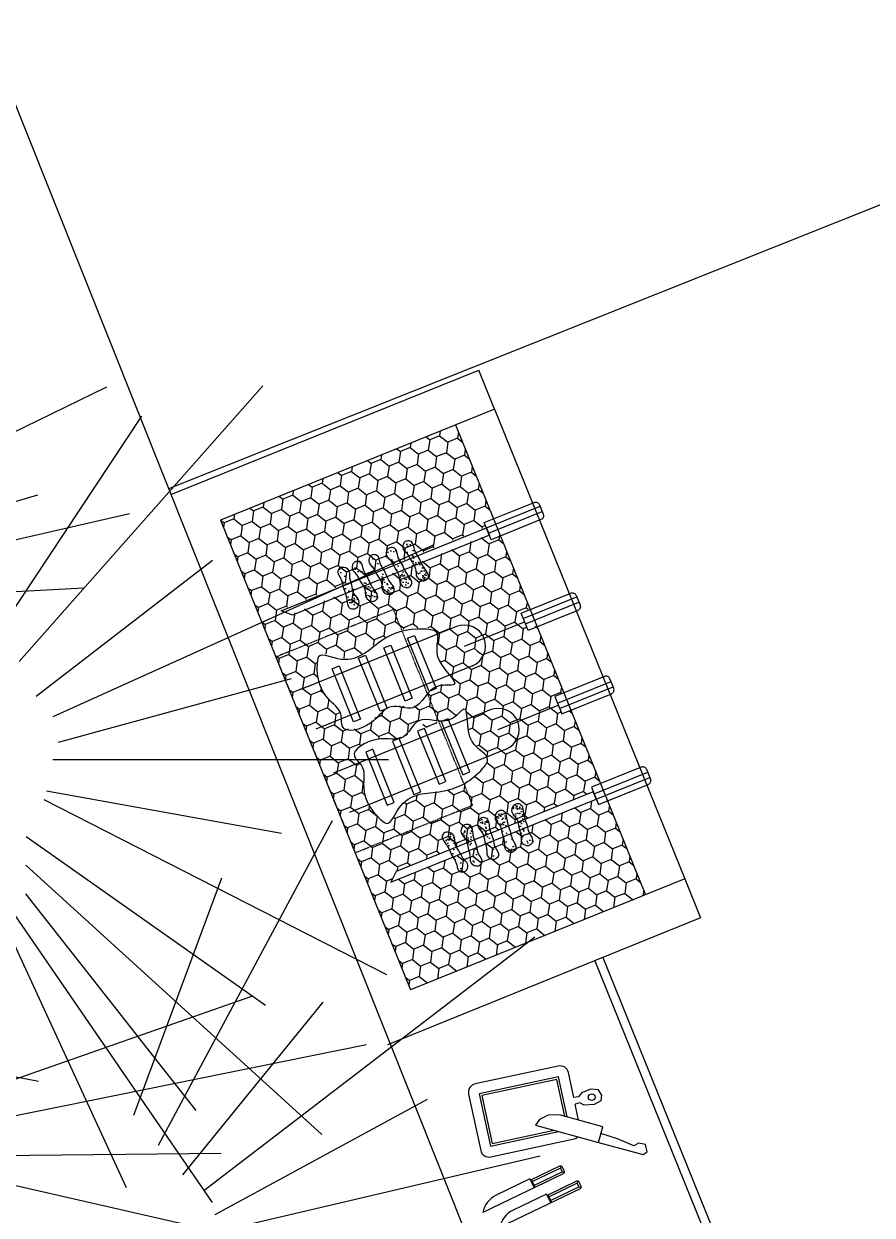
# Model space of a CAD drawing. Header units: inches. Extents: x -902 to 12417, y -2973 to 6117.
# Drawn here: x 9222.1 to 9429, y -1936 to -1645.2 of the extents above; entities that cross this region are included whole.
import ezdxf

# ---------------------------------------------------------------- set-up
doc = ezdxf.new("R2010")
doc.units = ezdxf.units.IN
doc.header["$MEASUREMENT"] = 0
doc.linetypes.add('HIDDEN2', pattern=[0.1875, 0.125, -0.0625])
doc.linetypes.add('TRATTEGGIATA2', pattern=[9.525, 6.35, -3.175])
for name, color, linetype in [('ARREDI_interni', 165, 'Continuous'), ('Layer1', 1, 'Continuous'), ('MURATURA', 5, 'Continuous'), ('PROIEZIONI', 145, 'Continuous'), ('PROIEZIONI_finissime', 251, 'Continuous'), ('PROIEZIONI_tratteggiate', 1, 'TRATTEGGIATA2')]:
    doc.layers.add(name, color=color, linetype=linetype)
doc.layers.add('PIANTE', color=7, linetype='Continuous', true_color=0x007a00)

# ---------------------------------------------------------------- blocks, each defined once
blk = doc.blocks.new('albero')
for p, q in [((71.1748, 34.564), (72.0521, 34.9926)), ((71.8384, 34.3217), (72.4328, 34.9952)), ((71.7972, 34.406), (72.138, 34.9209)), ((71.2396, 34.5376), (71.8841, 34.7285)), ((71.2744, 34.4932), (72.1073, 34.6829)), ((71.9212, 34.1879), (72.8492, 34.6065)), ((71.8797, 34.2373), (72.3098, 34.5694)), ((71.308, 34.4644), (71.9957, 34.5016)), ((71.9346, 34.1248), (72.5031, 34.2807)), ((71.9202, 34.0829), (72.7393, 34.0826)), ((71.9055, 34.0061), (72.4786, 33.9029)), ((71.8983, 33.9852), (72.7344, 33.5577)), ((72.178, 33.1419), (72.6025, 33.9336)), ((71.8555, 33.8946), (72.4397, 33.4833)), ((71.8548, 33.8246), (72.5768, 33.1672)), ((72.1185, 33.2146), (72.3326, 33.7938)), ((71.8542, 33.7546), (72.2693, 33.2259)), ((71.8257, 33.7058), (72.3092, 33.0016)), ((71.8113, 33.664), (72.0996, 33.0385)), ((72.2891, 33.0307), (73.0968, 33.6504)), ((71.8237, 33.3009), (72.4062, 33.5056)), ((70.9276, 33.485), (71.8859, 33.2979)), ((72.2374, 33.0692), (72.5802, 33.4909)), ((71.8056, 33.2088), (72.686, 33.3869)), ((72.3166, 32.9723), (72.8344, 33.254)), ((71.7875, 33.1167), (72.3309, 33.1217)), ((72.3122, 32.9282), (73.1096, 33.1152)), ((71.7908, 33.0522), (72.7833, 32.8256))]:
    blk.add_line(p, q)

msp = doc.modelspace()

# ---------------------------------------------------------------- hatches: boundary and pattern name
at = {"layer": 'ARREDI_interni', "linetype": 'Continuous'}
h = msp.add_hatch(dxfattribs=at)
h.set_pattern_fill('STEEL', color=256, scale=30.916562, angle=517.031, style=0)
h.set_pattern_definition([(202.03097, (744.952, 7536.3947), (-1.4496301, 3.5823841), []), (202.03097, (743.173, 7537.1488), (-1.4496301, 3.5823841), [])])
h.paths.add_polyline_path([(9336.1, -1771.15), (9334.4, -1766.95), (9346.52, -1762.05, -0.414214), (9347.86, -1762.62), (9348.78, -1764.91, -0.414214), (9348.22, -1766.25)])
h = msp.add_hatch(dxfattribs=at)
h.set_pattern_fill('AREIA', color=256, scale=10.305521, angle=517.031, style=0)
h.set_pattern_definition([(247.03097, (749.9846, 7502.494), (-6.4527566, -3.868919), [0, -2.473325, 0, -3.2977666, 0, -5.7710916]), (237.03097, (743.971, 7500.454), (-9.2067515, 0.1985627), [0, -6.3894228, 0, -1.442773, 0, -5.461926]), (227.03097, (746.287, 7503.278), (-10.057119, 1.903777), [0, -4.431374, 0, -2.988601, 0, -6.492478]), (217.03097, (745.668, 7499.175), (-7.6757367, 2.9876455), [0, -5.7710916, 0, -7.3169197, 0, -5.2558156]), (207.03097, (747.3, 7500.386), (-9.177893, 0.7549712), [0, -4.2252635, 0, -3.4008218, 0, -5.8741468]), (197.03097, (746.56, 7495.9986), (-5.3139156, 3.9768856), [0, -1.2366625, 0, -8.1413614, 0, -4.8435947]), (187.03097, (748.273, 7497.399), (-9.6412765, 5.7679245), [0, -1.545828, 0, -4.8435947, 0, -5.5649812]), (177.03097, (750.187, 7499.2743), (-4.2828007, 4.9690422), [0, -2.8855458, 0, -3.2977666, 0, -7.5230301]), (167.03097, (750.8543, 7498.208), (-5.3633987, 6.0998138), [0, -3.7099875, 0, -4.4313739]), (157.03097, (750.074, 7493.726), (-1.6702453, 8.2071836), [0, -5.6680364, 0, -3.1947114, 0, -7.52303]), (147.03097, (752.503, 7502.098), (-0.1145448, 6.8302863), [0, -2.8855458, 0, -5.977202, 0, -6.8016437]), (137.03097, (751.152, 7501.5516), (-2.1775347, 7.9436328), [0, -4.94665, 0, -3.9160979, 0, -5.461926]), (127.03097, (749.801, 7501.005), (0.6941506, 9.6891792), [0, -6.8016437, 0, -2.1641593, 0, -7.8321957]), (117.03097, (748.45, 7500.458), (2.7145756, 6.2441188), [0, -3.9160979, 0, -1.4427729, 0, -8.0383062]), (107.03097, (747.099, 7499.9115), (5.444221, 9.320192), [0, -1.1336073, 0, -5.977202, 0, -4.94665]), (97.03097, (745.748, 7499.365), (6.3887654, 6.2912575), [0, -2.8855458, 0, -3.4008218, 0, -6.5955333]), (87.03097, (744.397, 7498.818), (9.245853, 7.1567924), [0, -6.0802572, 0, -2.473325, 0, -4.2252635]), (77.03097, (743.046, 7498.2714), (6.7267284, 2.575201), [0, -3.9160979, 0, -2.2672146, 0, -7.935251])])
edge = h.paths.add_edge_path()
edge.add_spline(control_points=[(9299.97, -1782.41), (9299.87, -1781.93), (9299.7, -1780.68), (9298.21, -1779.19), (9299.28, -1777.9), (9300.46, -1777.7), (9301.56, -1778.65), (9301.47, -1779.58), (9301.48, -1779.97), (9301.48, -1780.55), (9301.66, -1781.09), (9301.83, -1781.65)], knot_values=[0.218439, 0.218439, 0.218439, 0.218439, 0.232834, 0.25541, 0.265878, 0.273958, 0.28858, 0.299952, 0.299952, 0.299952, 0.316687, 0.316687, 0.316687, 0.316687], degree=3, periodic=0)
edge.add_line((9301.83, -1781.65), (9299.97, -1782.41))
edge = h.paths.add_edge_path()
edge.add_spline(control_points=[(9303.89, -1780.82), (9303.62, -1780.3), (9303.37, -1779.78), (9302.98, -1779.37), (9302.71, -1779.08), (9301.99, -1778.48), (9302.12, -1777.03), (9303.11, -1776.35), (9304.78, -1776.53), (9304.74, -1778.64), (9305.49, -1779.65), (9305.75, -1780.07)], knot_values=[0.218439, 0.218439, 0.218439, 0.218439, 0.235174, 0.235174, 0.235174, 0.246546, 0.261168, 0.269248, 0.279716, 0.302292, 0.316687, 0.316687, 0.316687, 0.316687], degree=3, periodic=0)
edge.add_line((9305.75, -1780.07), (9303.89, -1780.82))
edge = h.paths.add_edge_path()
edge.add_spline(control_points=[(9307.95, -1779.18), (9307.68, -1778.66), (9307.43, -1778.14), (9307.03, -1777.72), (9306.76, -1777.44), (9306.05, -1776.83), (9306.18, -1775.39), (9307.17, -1774.71), (9308.84, -1774.89), (9308.8, -1777), (9309.55, -1778.01), (9309.81, -1778.42)], knot_values=[0.218439, 0.218439, 0.218439, 0.218439, 0.235174, 0.235174, 0.235174, 0.246546, 0.261168, 0.269248, 0.279716, 0.302292, 0.316687, 0.316687, 0.316687, 0.316687], degree=3, periodic=0)
edge.add_line((9309.81, -1778.42), (9307.95, -1779.18))
edge = h.paths.add_edge_path()
edge.add_spline(control_points=[(9312.23, -1777.44), (9311.96, -1776.93), (9311.72, -1776.41), (9311.32, -1775.99), (9311.05, -1775.71), (9310.33, -1775.1), (9310.46, -1773.65), (9311.46, -1772.98), (9313.12, -1773.16), (9313.08, -1775.26), (9313.83, -1776.28), (9314.09, -1776.69)], knot_values=[0.218439, 0.218439, 0.218439, 0.218439, 0.235174, 0.235174, 0.235174, 0.246546, 0.261168, 0.269248, 0.279716, 0.302292, 0.316687, 0.316687, 0.316687, 0.316687], degree=3, periodic=0)
edge.add_line((9314.09, -1776.69), (9312.23, -1777.44))
edge = h.paths.add_edge_path()
edge.add_spline(control_points=[(9316.29, -1775.8), (9316.02, -1775.28), (9315.78, -1774.76), (9315.38, -1774.35), (9315.11, -1774.07), (9314.39, -1773.46), (9314.52, -1772.01), (9315.51, -1771.33), (9317.18, -1771.51), (9317.14, -1773.62), (9317.89, -1774.64), (9318.15, -1775.05)], knot_values=[0.218439, 0.218439, 0.218439, 0.218439, 0.235174, 0.235174, 0.235174, 0.246546, 0.261168, 0.269248, 0.279716, 0.302292, 0.316687, 0.316687, 0.316687, 0.316687], degree=3, periodic=0)
edge.add_line((9318.15, -1775.05), (9316.29, -1775.8))
edge = h.paths.add_edge_path()
edge.add_spline(control_points=[(9318.15, -1775.05), (9318.22, -1775.16), (9318.56, -1775.71), (9318.79, -1776.34), (9319.01, -1776.81)], knot_values=[0.081513, 0.081513, 0.081513, 0.081513, 0.085273, 0.100566, 0.100566, 0.100566, 0.100566], degree=3, periodic=0)
edge.add_line((9319.01, -1776.81), (9317.33, -1777.49))
edge.add_spline(control_points=[(9317.33, -1777.49), (9317.09, -1777.07), (9316.69, -1776.53), (9316.37, -1775.95), (9316.29, -1775.8)], knot_values=[0.199495, 0.199495, 0.199495, 0.199495, 0.213574, 0.218439, 0.218439, 0.218439, 0.218439], degree=3, periodic=0)
edge.add_line((9316.29, -1775.8), (9318.15, -1775.05))
edge = h.paths.add_edge_path()
edge.add_spline(control_points=[(9314.09, -1776.69), (9314.16, -1776.8), (9314.5, -1777.35), (9314.73, -1777.98), (9314.95, -1778.45)], knot_values=[0.081513, 0.081513, 0.081513, 0.081513, 0.085273, 0.100566, 0.100566, 0.100566, 0.100566], degree=3, periodic=0)
edge.add_line((9314.95, -1778.45), (9313.27, -1779.14))
edge.add_spline(control_points=[(9313.27, -1779.14), (9313.03, -1778.71), (9312.63, -1778.18), (9312.31, -1777.59), (9312.23, -1777.44)], knot_values=[0.199495, 0.199495, 0.199495, 0.199495, 0.213574, 0.218439, 0.218439, 0.218439, 0.218439], degree=3, periodic=0)
edge.add_line((9312.23, -1777.44), (9314.09, -1776.69))
edge = h.paths.add_edge_path()
edge.add_spline(control_points=[(9309.81, -1778.42), (9309.88, -1778.53), (9310.22, -1779.08), (9310.45, -1779.71), (9310.67, -1780.19)], knot_values=[0.081513, 0.081513, 0.081513, 0.081513, 0.085273, 0.100566, 0.100566, 0.100566, 0.100566], degree=3, periodic=0)
edge.add_line((9310.67, -1780.19), (9308.98, -1780.87))
edge.add_spline(control_points=[(9308.98, -1780.87), (9308.75, -1780.45), (9308.34, -1779.91), (9308.03, -1779.33), (9307.95, -1779.18)], knot_values=[0.199495, 0.199495, 0.199495, 0.199495, 0.213574, 0.218439, 0.218439, 0.218439, 0.218439], degree=3, periodic=0)
edge.add_line((9307.95, -1779.18), (9309.81, -1778.42))
edge = h.paths.add_edge_path()
edge.add_spline(control_points=[(9305.75, -1780.07), (9305.82, -1780.17), (9306.16, -1780.72), (9306.39, -1781.35), (9306.61, -1781.83)], knot_values=[0.081513, 0.081513, 0.081513, 0.081513, 0.085273, 0.100566, 0.100566, 0.100566, 0.100566], degree=3, periodic=0)
edge.add_line((9306.61, -1781.83), (9304.92, -1782.51))
edge.add_spline(control_points=[(9304.92, -1782.51), (9304.69, -1782.09), (9304.28, -1781.55), (9303.97, -1780.97), (9303.89, -1780.82)], knot_values=[0.199495, 0.199495, 0.199495, 0.199495, 0.213574, 0.218439, 0.218439, 0.218439, 0.218439], degree=3, periodic=0)
edge.add_line((9303.89, -1780.82), (9305.75, -1780.07))
edge = h.paths.add_edge_path()
edge.add_spline(control_points=[(9301.83, -1781.65), (9301.87, -1781.82), (9302.06, -1782.45), (9302.14, -1783.12), (9302.26, -1783.59)], knot_values=[0.199495, 0.199495, 0.199495, 0.199495, 0.204361, 0.218439, 0.218439, 0.218439, 0.218439], degree=3, periodic=0)
edge.add_line((9302.26, -1783.59), (9300.58, -1784.27))
edge.add_spline(control_points=[(9300.58, -1784.27), (9300.4, -1783.78), (9300.13, -1783.16), (9299.99, -1782.53), (9299.97, -1782.41)], knot_values=[0.081513, 0.081513, 0.081513, 0.081513, 0.096806, 0.100566, 0.100566, 0.100566, 0.100566], degree=3, periodic=0)
edge.add_line((9299.97, -1782.41), (9301.83, -1781.65))
h = msp.add_hatch(dxfattribs=at)
h.set_pattern_fill('AREIA', color=256, scale=6.183312, angle=517.031, style=0)
h.set_pattern_definition([(247.03097, (751.912, 7502.3936), (-3.871654, -2.3213514), [0, -1.483995, 0, -1.97866, 0, -3.46265496]), (237.03097, (748.304, 7501.1694), (-5.5240509, 0.1191376), [0, -3.8336537, 0, -0.8656637, 0, -3.2771556]), (227.03097, (749.6935, 7502.8637), (-6.0342713, 1.142266), [0, -2.6588243, 0, -1.7931606, 0, -3.8954868]), (217.03097, (749.3218, 7500.402), (-4.605442, 1.7925873), [0, -3.462655, 0, -4.3901518, 0, -3.1534893]), (207.03097, (750.3013, 7501.1287), (-5.50673576, 0.4529827), [0, -2.5351581, 0, -2.0404931, 0, -3.5244881]), (197.03097, (749.857, 7498.4963), (-3.1883494, 2.3861314), [0, -0.7419975, 0, -4.8848168, 0, -2.90615684]), (187.03097, (750.885, 7499.3367), (-5.7847659, 3.4607547), [0, -0.9274969, 0, -2.90615684, 0, -3.3389887]), (177.03097, (752.0333, 7500.4617), (-2.5696804, 2.9814253), [0, -1.7313275, 0, -1.97866, 0, -4.5138181]), (167.03097, (752.4337, 7499.822), (-3.21803924, 3.65988826), [0, -2.2259925, 0, -2.65882434]), (157.03097, (751.9655, 7497.1326), (-1.0021472, 4.9243101), [0, -3.4008218, 0, -1.9168269, 0, -4.5138181]), (147.03097, (753.423, 7502.156), (-0.0687269, 4.0981718), [0, -1.7313275, 0, -3.5863212, 0, -4.0809862]), (137.03097, (752.6124, 7501.828), (-1.30652084, 4.7661797), [0, -2.96798997, 0, -2.3496587, 0, -3.2771556]), (127.03097, (751.802, 7501.5), (0.4164903, 5.8135075), [0, -4.0809862, 0, -1.2984956, 0, -4.6993174]), (117.03097, (750.9912, 7501.172), (1.6287454, 3.74647126), [0, -2.3496587, 0, -0.86566374, 0, -4.8229837]), (107.03097, (750.1806, 7500.844), (3.2665325, 5.5921153), [0, -0.6801644, 0, -3.5863212, 0, -2.96799]), (97.03097, (749.37, 7500.516), (3.8332592, 3.7747545), [0, -1.7313275, 0, -2.0404931, 0, -3.95731995]), (87.03097, (748.5594, 7500.188), (5.5475118, 4.2940754), [0, -3.6481543, 0, -1.483995, 0, -2.5351581]), (77.03097, (747.749, 7499.86), (4.0360371, 1.5451206), [0, -2.3496587, 0, -1.3603287, 0, -4.7611506])])
edge = h.paths.add_edge_path()
edge.add_spline(control_points=[(9302.26, -1783.59), (9302.34, -1783.87), (9302.67, -1784.74), (9304.07, -1785.77), (9303.61, -1787.62), (9302.56, -1788.24), (9301.26, -1787.98), (9301, -1786.26), (9300.84, -1785.05), (9300.62, -1784.38), (9300.58, -1784.27)], knot_values=[0.100566, 0.100566, 0.100566, 0.100566, 0.108971, 0.128052, 0.145577, 0.153152, 0.16219, 0.178913, 0.195967, 0.199495, 0.199495, 0.199495, 0.199495], degree=3, periodic=0)
edge.add_line((9300.58, -1784.27), (9302.26, -1783.59))
edge = h.paths.add_edge_path()
edge.add_spline(control_points=[(9306.61, -1781.83), (9306.66, -1781.94), (9306.96, -1782.57), (9307.69, -1783.56), (9308.7, -1784.97), (9307.95, -1786.06), (9306.76, -1786.35), (9305.15, -1785.34), (9305.43, -1783.62), (9305.06, -1782.76), (9304.92, -1782.51)], knot_values=[0.100566, 0.100566, 0.100566, 0.100566, 0.104094, 0.121148, 0.137871, 0.146909, 0.154484, 0.172009, 0.19109, 0.199495, 0.199495, 0.199495, 0.199495], degree=3, periodic=0)
edge.add_line((9304.92, -1782.51), (9306.61, -1781.83))
edge = h.paths.add_edge_path()
edge.add_spline(control_points=[(9310.67, -1780.19), (9310.72, -1780.3), (9311.02, -1780.93), (9311.75, -1781.92), (9312.75, -1783.33), (9312.01, -1784.42), (9310.81, -1784.7), (9309.21, -1783.69), (9309.49, -1781.97), (9309.12, -1781.12), (9308.98, -1780.87)], knot_values=[0.100566, 0.100566, 0.100566, 0.100566, 0.104094, 0.121148, 0.137871, 0.146909, 0.154484, 0.172009, 0.19109, 0.199495, 0.199495, 0.199495, 0.199495], degree=3, periodic=0)
edge.add_line((9308.98, -1780.87), (9310.67, -1780.19))
edge = h.paths.add_edge_path()
edge.add_spline(control_points=[(9314.95, -1778.45), (9315, -1778.56), (9315.3, -1779.2), (9316.03, -1780.18), (9317.04, -1781.59), (9316.29, -1782.69), (9315.1, -1782.97), (9313.49, -1781.96), (9313.78, -1780.24), (9313.41, -1779.39), (9313.27, -1779.14)], knot_values=[0.100566, 0.100566, 0.100566, 0.100566, 0.104094, 0.121148, 0.137871, 0.146909, 0.154484, 0.172009, 0.19109, 0.199495, 0.199495, 0.199495, 0.199495], degree=3, periodic=0)
edge.add_line((9313.27, -1779.14), (9314.95, -1778.45))
edge = h.paths.add_edge_path()
edge.add_spline(control_points=[(9319.01, -1776.81), (9319.06, -1776.92), (9319.36, -1777.55), (9320.09, -1778.54), (9321.1, -1779.95), (9320.35, -1781.04), (9319.16, -1781.33), (9317.55, -1780.32), (9317.84, -1778.6), (9317.46, -1777.75), (9317.33, -1777.49)], knot_values=[0.100566, 0.100566, 0.100566, 0.100566, 0.104094, 0.121148, 0.137871, 0.146909, 0.154484, 0.172009, 0.19109, 0.199495, 0.199495, 0.199495, 0.199495], degree=3, periodic=0)
edge.add_line((9317.33, -1777.49), (9319.01, -1776.81))
h = msp.add_hatch(dxfattribs=at)
h.set_pattern_fill('STEEL', color=256, scale=30.916562, angle=517.031, style=0)
h.set_pattern_definition([(202.03097, (753.9176, 7514.2385), (-1.4496301, 3.5823841), []), (202.03097, (752.1385, 7514.9925), (-1.4496301, 3.5823841), [])])
h.paths.add_polyline_path([(9345.07, -1793.31), (9343.37, -1789.11), (9355.48, -1784.2, -0.414214), (9356.82, -1784.77), (9357.75, -1787.06, -0.414214), (9357.18, -1788.41)])
h = msp.add_hatch(dxfattribs=at)
h.set_pattern_fill('STEEL', color=256, scale=30.916562, angle=517.031, style=0)
h.set_pattern_definition([(202.03097, (9650.889, -14472.314), (1.4496301, -3.5823841), []), (202.03097, (9650.1348, -14474.093), (1.4496301, -3.5823841), [])])
h.paths.add_polyline_path([(9351.59, -1809.43), (9353.29, -1813.63), (9365.4, -1808.73, 0.414214), (9365.97, -1807.39), (9365.05, -1805.09, 0.414214), (9363.7, -1804.52)])
h = msp.add_hatch(dxfattribs=at)
h.set_pattern_fill('STEEL', color=256, scale=30.916562, angle=517.031, style=0)
h.set_pattern_definition([(202.03097, (9659.8545, -14494.47), (1.4496301, -3.5823841), []), (202.03097, (9659.1004, -14496.249), (1.4496301, -3.5823841), [])])
h.paths.add_polyline_path([(9360.55, -1831.58), (9362.25, -1835.79), (9374.37, -1830.88, 0.414214), (9374.94, -1829.54), (9374.01, -1827.25, 0.414214), (9372.67, -1826.68)])
h = msp.add_hatch(dxfattribs=at)
h.set_pattern_fill('AREIA', color=256, scale=6.183312, angle=517.031, style=0)
h.set_pattern_definition([(157.03097, (9641.2102, -14465.197), (-4.39647613, -1.02438984), [0, -1.483995, 0, -1.97866, 0, -3.46265496]), (167.03097, (9637.766, -14466.8266), (-3.8866664, -3.9272326), [0, -3.8336537, 0, -0.8656637, 0, -3.2771556]), (177.03097, (9639.943, -14467.0777), (-3.541785, -5.0172664), [0, -2.6588243, 0, -1.7931606, 0, -3.8954868]), (187.03097, (9637.964, -14465.5673), (-2.0627882, -4.4909209), [0, -3.462655, 0, -4.3901518, 0, -3.1534893]), (197.03097, (9639.173, -14465.4082), (-3.64205617, -4.1550883), [0, -2.5351581, 0, -2.0404931, 0, -3.5244881]), (207.03097, (9637.0233, -14463.8255), (-0.63171015, -3.9319381), [0, -0.7419975, 0, -4.8848168, 0, -2.90615684]), (217.03097, (9638.3463, -14463.7146), (-1.7501337, -6.5097904), [0, -0.9274969, 0, -2.90615684, 0, -3.3389887]), (227.03097, (9639.954, -14463.7244), (0.2268468, -3.929465), [0, -1.7313275, 0, -1.97866, 0, -4.5138181]), (237.03097, (9639.7967, -14462.9862), (0.23277095, -4.8678924), [0, -2.2259925, 0, -2.65882434]), (247.03097, (9637.59, -14461.3793), (2.7044093, -4.235481), [0, -3.4008218, 0, -1.9168269, 0, -4.5138181]), (257.03097, (9642.131, -14463.9755), (2.8006283, -2.9926938), [0, -1.7313275, 0, -3.5863212, 0, -4.0809862]), (267.03097, (9641.3203, -14464.3035), (2.3757204, -4.3335226), [0, -2.96798997, 0, -2.3496587, 0, -3.2771556]), (277.03097, (9640.5097, -14464.6315), (4.3422053, -3.8878769), [0, -4.0809862, 0, -1.2984956, 0, -4.6993174]), (287.03097, (9639.699, -14464.9595), (3.7758271, -1.5594833), [0, -2.3496587, 0, -0.86566374, 0, -4.8229837]), (297.03097, (9638.8885, -14465.2875), (6.2362485, -1.7467662), [0, -0.6801644, 0, -3.5863212, 0, -2.96799]), (307.03097, (9638.078, -14465.6156), (5.3796344, -0.0467099), [0, -1.7313275, 0, -2.0404931, 0, -3.95731995]), (317.03097, (9637.267, -14465.9436), (6.9726307, 0.7722645), [0, -3.6481543, 0, -1.483995, 0, -2.5351581]), (327.03097, (9636.4567, -14466.2716), (3.9747813, 1.6964982), [0, -2.3496587, 0, -1.3603287, 0, -4.7611506])])
edge = h.paths.add_edge_path()
edge.add_spline(control_points=[(9327.59, -1846.18), (9327.45, -1845.93), (9327.08, -1845.07), (9327.37, -1843.35), (9325.76, -1842.34), (9324.57, -1842.63), (9323.82, -1843.72), (9324.82, -1845.13), (9325.55, -1846.12), (9325.86, -1846.75), (9325.91, -1846.86)], knot_values=[0.100566, 0.100566, 0.100566, 0.100566, 0.108971, 0.128052, 0.145577, 0.153152, 0.16219, 0.178913, 0.195967, 0.199495, 0.199495, 0.199495, 0.199495], degree=3, periodic=0)
edge.add_line((9325.91, -1846.86), (9327.59, -1846.18))
edge = h.paths.add_edge_path()
edge.add_spline(control_points=[(9331.94, -1844.42), (9331.9, -1844.31), (9331.67, -1843.64), (9331.51, -1842.43), (9331.25, -1840.71), (9329.95, -1840.45), (9328.9, -1841.07), (9328.45, -1842.92), (9329.85, -1843.95), (9330.18, -1844.82), (9330.25, -1845.1)], knot_values=[0.100566, 0.100566, 0.100566, 0.100566, 0.104094, 0.121148, 0.137871, 0.146909, 0.154484, 0.172009, 0.19109, 0.199495, 0.199495, 0.199495, 0.199495], degree=3, periodic=0)
edge.add_line((9330.25, -1845.1), (9331.94, -1844.42))
edge = h.paths.add_edge_path()
edge.add_spline(control_points=[(9335.99, -1842.78), (9335.95, -1842.66), (9335.73, -1842), (9335.57, -1840.78), (9335.31, -1839.07), (9334.01, -1838.81), (9332.96, -1839.43), (9332.51, -1841.27), (9333.91, -1842.31), (9334.23, -1843.18), (9334.31, -1843.46)], knot_values=[0.100566, 0.100566, 0.100566, 0.100566, 0.104094, 0.121148, 0.137871, 0.146909, 0.154484, 0.172009, 0.19109, 0.199495, 0.199495, 0.199495, 0.199495], degree=3, periodic=0)
edge.add_line((9334.31, -1843.46), (9335.99, -1842.78))
edge = h.paths.add_edge_path()
edge.add_spline(control_points=[(9340.28, -1841.04), (9340.24, -1840.93), (9340.02, -1840.27), (9339.85, -1839.05), (9339.6, -1837.34), (9338.3, -1837.07), (9337.24, -1837.7), (9336.79, -1839.54), (9338.19, -1840.58), (9338.52, -1841.45), (9338.59, -1841.73)], knot_values=[0.100566, 0.100566, 0.100566, 0.100566, 0.104094, 0.121148, 0.137871, 0.146909, 0.154484, 0.172009, 0.19109, 0.199495, 0.199495, 0.199495, 0.199495], degree=3, periodic=0)
edge.add_line((9338.59, -1841.73), (9340.28, -1841.04))
edge = h.paths.add_edge_path()
edge.add_spline(control_points=[(9344.34, -1839.4), (9344.3, -1839.29), (9344.07, -1838.62), (9343.91, -1837.41), (9343.65, -1835.7), (9342.36, -1835.43), (9341.3, -1836.06), (9340.85, -1837.9), (9342.25, -1838.94), (9342.58, -1839.81), (9342.65, -1840.08)], knot_values=[0.100566, 0.100566, 0.100566, 0.100566, 0.104094, 0.121148, 0.137871, 0.146909, 0.154484, 0.172009, 0.19109, 0.199495, 0.199495, 0.199495, 0.199495], degree=3, periodic=0)
edge.add_line((9342.65, -1840.08), (9344.34, -1839.4))
h = msp.add_hatch(dxfattribs=at)
h.set_pattern_fill('AREIA', color=256, scale=10.305521, angle=517.031, style=0)
h.set_pattern_definition([(157.03097, (9639.895, -14466.6096), (-7.3274602, -1.7073164), [0, -2.473325, 0, -3.2977666, 0, -5.7710916]), (167.03097, (9634.155, -14469.3255), (-6.4777774, -6.5453877), [0, -6.3894228, 0, -1.442773, 0, -5.461926]), (177.03097, (9637.783, -14469.744), (-5.902975, -8.3621106), [0, -4.431374, 0, -2.988601, 0, -6.492478]), (187.03097, (9634.485, -14467.227), (-3.4379804, -7.484868), [0, -5.7710916, 0, -7.3169197, 0, -5.2558156]), (197.03097, (9636.5, -14466.9615), (-6.0700936, -6.9251472), [0, -4.2252635, 0, -3.4008218, 0, -5.8741468]), (207.03097, (9632.917, -14464.3236), (-1.0528503, -6.55323), [0, -1.2366625, 0, -8.1413614, 0, -4.8435947]), (217.03097, (9635.122, -14464.139), (-2.9168894, -10.8496507), [0, -1.545828, 0, -4.8435947, 0, -5.5649812]), (227.03097, (9637.8014, -14464.155), (0.378078, -6.5491083), [0, -2.8855458, 0, -3.2977666, 0, -7.5230301]), (237.03097, (9637.5393, -14462.925), (0.3879516, -8.113154), [0, -3.7099875, 0, -4.4313739]), (247.03097, (9633.8615, -14460.247), (4.507349, -7.059135), [0, -5.6680364, 0, -3.1947114, 0, -7.52303]), (257.03097, (9641.4296, -14464.5737), (4.6677138, -4.987823), [0, -2.8855458, 0, -5.977202, 0, -6.8016437]), (267.03097, (9640.0786, -14465.1204), (3.959534, -7.2225377), [0, -4.94665, 0, -3.9160979, 0, -5.461926]), (277.03097, (9638.7276, -14465.667), (7.237009, -6.479795), [0, -6.8016437, 0, -2.1641593, 0, -7.8321957]), (287.03097, (9637.3766, -14466.214), (6.2930452, -2.5991388), [0, -3.9160979, 0, -1.4427729, 0, -8.0383062]), (297.03097, (9636.0256, -14466.7605), (10.3937476, -2.911277), [0, -1.1336073, 0, -5.977202, 0, -4.94665]), (307.03097, (9634.6746, -14467.307), (8.9660573, -0.0778498), [0, -2.8855458, 0, -3.4008218, 0, -6.5955333]), (317.03097, (9633.324, -14467.854), (11.621051, 1.2871075), [0, -6.0802572, 0, -2.473325, 0, -4.2252635]), (327.03097, (9631.9726, -14468.4005), (6.6246355, 2.827497), [0, -3.9160979, 0, -2.2672146, 0, -7.935251])])
edge = h.paths.add_edge_path()
edge.add_spline(control_points=[(9326.76, -1848.62), (9327.03, -1849.04), (9327.77, -1850.05), (9327.74, -1852.16), (9329.4, -1852.34), (9330.39, -1851.66), (9330.52, -1850.21), (9329.81, -1849.61), (9329.54, -1849.32), (9329.14, -1848.91), (9328.89, -1848.39), (9328.62, -1847.87)], knot_values=[0.218439, 0.218439, 0.218439, 0.218439, 0.232834, 0.25541, 0.265878, 0.273958, 0.28858, 0.299952, 0.299952, 0.299952, 0.316687, 0.316687, 0.316687, 0.316687], degree=3, periodic=0)
edge.add_line((9328.62, -1847.87), (9326.76, -1848.62))
edge = h.paths.add_edge_path()
edge.add_spline(control_points=[(9330.69, -1847.04), (9330.85, -1847.6), (9331.04, -1848.14), (9331.04, -1848.72), (9331.04, -1849.11), (9330.95, -1850.04), (9332.05, -1850.99), (9333.23, -1850.79), (9334.3, -1849.5), (9332.81, -1848.01), (9332.64, -1846.76), (9332.55, -1846.28)], knot_values=[0.218439, 0.218439, 0.218439, 0.218439, 0.235174, 0.235174, 0.235174, 0.246546, 0.261168, 0.269248, 0.279716, 0.302292, 0.316687, 0.316687, 0.316687, 0.316687], degree=3, periodic=0)
edge.add_line((9332.55, -1846.28), (9330.69, -1847.04))
edge = h.paths.add_edge_path()
edge.add_spline(control_points=[(9334.75, -1845.39), (9334.91, -1845.95), (9335.1, -1846.5), (9335.1, -1847.07), (9335.1, -1847.47), (9335.01, -1848.4), (9336.11, -1849.35), (9337.29, -1849.15), (9338.36, -1847.86), (9336.87, -1846.37), (9336.7, -1845.12), (9336.61, -1844.64)], knot_values=[0.218439, 0.218439, 0.218439, 0.218439, 0.235174, 0.235174, 0.235174, 0.246546, 0.261168, 0.269248, 0.279716, 0.302292, 0.316687, 0.316687, 0.316687, 0.316687], degree=3, periodic=0)
edge.add_line((9336.61, -1844.64), (9334.75, -1845.39))
edge = h.paths.add_edge_path()
edge.add_spline(control_points=[(9339.03, -1843.66), (9339.2, -1844.22), (9339.38, -1844.77), (9339.38, -1845.34), (9339.38, -1845.73), (9339.29, -1846.67), (9340.39, -1847.62), (9341.58, -1847.41), (9342.65, -1846.13), (9341.16, -1844.64), (9340.99, -1843.39), (9340.89, -1842.91)], knot_values=[0.218439, 0.218439, 0.218439, 0.218439, 0.235174, 0.235174, 0.235174, 0.246546, 0.261168, 0.269248, 0.279716, 0.302292, 0.316687, 0.316687, 0.316687, 0.316687], degree=3, periodic=0)
edge.add_line((9340.89, -1842.91), (9339.03, -1843.66))
edge = h.paths.add_edge_path()
edge.add_spline(control_points=[(9343.09, -1842.02), (9343.25, -1842.58), (9343.44, -1843.12), (9343.44, -1843.7), (9343.44, -1844.09), (9343.35, -1845.02), (9344.45, -1845.97), (9345.64, -1845.77), (9346.71, -1844.48), (9345.21, -1842.99), (9345.04, -1841.75), (9344.95, -1841.27)], knot_values=[0.218439, 0.218439, 0.218439, 0.218439, 0.235174, 0.235174, 0.235174, 0.246546, 0.261168, 0.269248, 0.279716, 0.302292, 0.316687, 0.316687, 0.316687, 0.316687], degree=3, periodic=0)
edge.add_line((9344.95, -1841.27), (9343.09, -1842.02))
edge = h.paths.add_edge_path()
edge.add_spline(control_points=[(9344.95, -1841.27), (9344.92, -1841.14), (9344.78, -1840.51), (9344.51, -1839.9), (9344.34, -1839.4)], knot_values=[0.081513, 0.081513, 0.081513, 0.081513, 0.085273, 0.100566, 0.100566, 0.100566, 0.100566], degree=3, periodic=0)
edge.add_line((9344.34, -1839.4), (9342.65, -1840.08))
edge.add_spline(control_points=[(9342.65, -1840.08), (9342.78, -1840.55), (9342.86, -1841.22), (9343.04, -1841.86), (9343.09, -1842.02)], knot_values=[0.199495, 0.199495, 0.199495, 0.199495, 0.213574, 0.218439, 0.218439, 0.218439, 0.218439], degree=3, periodic=0)
edge.add_line((9343.09, -1842.02), (9344.95, -1841.27))
edge = h.paths.add_edge_path()
edge.add_spline(control_points=[(9340.89, -1842.91), (9340.86, -1842.78), (9340.73, -1842.15), (9340.45, -1841.54), (9340.28, -1841.04)], knot_values=[0.081513, 0.081513, 0.081513, 0.081513, 0.085273, 0.100566, 0.100566, 0.100566, 0.100566], degree=3, periodic=0)
edge.add_line((9340.28, -1841.04), (9338.59, -1841.73))
edge.add_spline(control_points=[(9338.59, -1841.73), (9338.72, -1842.19), (9338.8, -1842.86), (9338.98, -1843.5), (9339.03, -1843.66)], knot_values=[0.199495, 0.199495, 0.199495, 0.199495, 0.213574, 0.218439, 0.218439, 0.218439, 0.218439], degree=3, periodic=0)
edge.add_line((9339.03, -1843.66), (9340.89, -1842.91))
edge = h.paths.add_edge_path()
edge.add_spline(control_points=[(9336.61, -1844.64), (9336.58, -1844.52), (9336.44, -1843.88), (9336.17, -1843.27), (9335.99, -1842.78)], knot_values=[0.081513, 0.081513, 0.081513, 0.081513, 0.085273, 0.100566, 0.100566, 0.100566, 0.100566], degree=3, periodic=0)
edge.add_line((9335.99, -1842.78), (9334.31, -1843.46))
edge.add_spline(control_points=[(9334.31, -1843.46), (9334.44, -1843.93), (9334.52, -1844.59), (9334.7, -1845.23), (9334.75, -1845.39)], knot_values=[0.199495, 0.199495, 0.199495, 0.199495, 0.213574, 0.218439, 0.218439, 0.218439, 0.218439], degree=3, periodic=0)
edge.add_line((9334.75, -1845.39), (9336.61, -1844.64))
edge = h.paths.add_edge_path()
edge.add_spline(control_points=[(9332.55, -1846.28), (9332.52, -1846.16), (9332.38, -1845.53), (9332.11, -1844.91), (9331.94, -1844.42)], knot_values=[0.081513, 0.081513, 0.081513, 0.081513, 0.085273, 0.100566, 0.100566, 0.100566, 0.100566], degree=3, periodic=0)
edge.add_line((9331.94, -1844.42), (9330.25, -1845.1))
edge.add_spline(control_points=[(9330.25, -1845.1), (9330.38, -1845.57), (9330.46, -1846.24), (9330.64, -1846.87), (9330.69, -1847.04)], knot_values=[0.199495, 0.199495, 0.199495, 0.199495, 0.213574, 0.218439, 0.218439, 0.218439, 0.218439], degree=3, periodic=0)
edge.add_line((9330.69, -1847.04), (9332.55, -1846.28))
edge = h.paths.add_edge_path()
edge.add_spline(control_points=[(9328.62, -1847.87), (9328.54, -1847.72), (9328.23, -1847.14), (9327.82, -1846.6), (9327.59, -1846.18)], knot_values=[0.199495, 0.199495, 0.199495, 0.199495, 0.204361, 0.218439, 0.218439, 0.218439, 0.218439], degree=3, periodic=0)
edge.add_line((9327.59, -1846.18), (9325.91, -1846.86))
edge.add_spline(control_points=[(9325.91, -1846.86), (9326.12, -1847.34), (9326.35, -1847.97), (9326.69, -1848.52), (9326.76, -1848.62)], knot_values=[0.081513, 0.081513, 0.081513, 0.081513, 0.096806, 0.100566, 0.100566, 0.100566, 0.100566], degree=3, periodic=0)
edge.add_line((9326.76, -1848.62), (9328.62, -1847.87))
at = {"layer": 'PROIEZIONI_finissime'}
h = msp.add_hatch(dxfattribs=at)
h.set_pattern_fill('HONEY', color=256, scale=20.611041, angle=202.031, style=0)
h.set_pattern_definition([(202.03097, (6594.1458, 1836.1458), (-2.7454398, -3.5179205), [2.57638, -5.1527604]), (322.03097, (6594.1458, 1836.1458), (4.4193284, -0.6186603), [2.57638, -5.1527604]), (262.03097, (6594.1458, 1836.1458), (1.6738887, -4.1365809), [-5.1527604, 2.57638])])
edge = h.paths.add_edge_path()
edge.add_line((9270.03, -1766.35), (9316.42, -1880.98))
edge.add_line((9316.42, -1880.98), (9373.74, -1857.79))
edge.add_line((9373.74, -1857.79), (9364.47, -1834.89))
edge.add_line((9364.47, -1834.89), (9362.25, -1835.79))
edge.add_line((9362.25, -1835.79), (9361.72, -1834.48))
edge.add_line((9361.72, -1834.48), (9311.59, -1854.76))
edge.add_line((9311.59, -1854.76), (9312.9, -1852.12))
edge.add_line((9312.9, -1852.12), (9360.99, -1832.66))
edge.add_line((9360.99, -1832.66), (9360.55, -1831.58))
edge.add_line((9360.55, -1831.58), (9362.77, -1830.69))
edge.add_line((9362.77, -1830.69), (9355.51, -1812.73))
edge.add_line((9355.51, -1812.73), (9353.29, -1813.63))
edge.add_line((9353.29, -1813.63), (9352.44, -1811.53))
edge.add_line((9352.44, -1811.53), (9342.55, -1815.53))
edge.add_arc((9337.77, -1817.46), 5.15, 292.031, 382.031, ccw=False)
edge.add_line((9339.71, -1822.24), (9335.02, -1824.14))
edge.add_spline(control_points=[(9335.02, -1824.14), (9335.15, -1824.36), (9335.44, -1825.35), (9331.58, -1830.03), (9324.18, -1833.61), (9314.55, -1832.47), (9311.35, -1841.14), (9310.06, -1840.2), (9308.53, -1839.07), (9307.14, -1837.55), (9306.2, -1835.8)], knot_values=[0.599005, 0.599005, 0.599005, 0.599005, 0.6088, 0.63952, 0.743602, 0.854269, 0.900685, 0.900685, 0.900685, 0.956261, 0.956261, 0.956261, 0.956261], degree=3, periodic=0)
edge.add_spline(control_points=[(9306.2, -1835.8), (9305.49, -1834.48), (9304.48, -1831.24), (9305.47, -1827.47), (9304.1, -1825.8), (9303.93, -1825.6)], knot_values=[0.055576, 0.055576, 0.055576, 0.055576, 0.097534, 0.14956, 0.156638, 0.156638, 0.156638, 0.156638], degree=3, periodic=0)
edge.add_spline(control_points=[(9303.93, -1825.6), (9303.47, -1825.08), (9301.12, -1822.88), (9307.84, -1818.92), (9312.07, -1820.02), (9313.52, -1819.73)], knot_values=[0.156638, 0.156638, 0.156638, 0.156638, 0.175574, 0.24227, 0.291439, 0.291439, 0.291439, 0.291439], degree=3, periodic=0)
edge.add_line((9311.6, -1819.47), (9311.71, -1819.75))
edge.add_line((9313.52, -1819.73), (9313.73, -1819.65))
edge.add_spline(control_points=[(9324.12, -1815.44), (9322.02, -1815.45), (9317.92, -1813.74), (9315.77, -1818.9), (9314.03, -1819.61), (9313.67, -1819.7)], knot_values=[0.293153, 0.293153, 0.293153, 0.293153, 0.35053, 0.401653, 0.414034, 0.414034, 0.414034, 0.414034], degree=3, periodic=0)
edge.add_line((9317.47, -1816.33), (9317.54, -1816.5))
edge.add_line((9324.12, -1815.44), (9326.97, -1814.29))
edge.add_spline(control_points=[(9325.75, -1815.2), (9325.98, -1815.13), (9327.49, -1814.48), (9329.94, -1811.19), (9330.13, -1813.41), (9330.25, -1814.95)], knot_values=[0.42916, 0.42916, 0.42916, 0.42916, 0.435688, 0.472962, 0.510655, 0.510655, 0.510655, 0.510655], degree=3, periodic=0)
edge.add_line((9330.25, -1814.95), (9335.84, -1812.69))
edge.add_arc((9337.77, -1817.46), 5.15, 382.031, 472.031, ccw=False)
edge.add_line((9342.55, -1815.53), (9352.44, -1811.53))
edge.add_line((9352.44, -1811.53), (9351.59, -1809.43))
edge.add_line((9351.59, -1809.43), (9353.81, -1808.53))
edge.add_line((9353.81, -1808.53), (9347.17, -1792.13))
edge.add_line((9347.17, -1792.13), (9344.95, -1793.03))
edge.add_line((9344.95, -1793.03), (9344.1, -1790.93))
edge.add_line((9344.1, -1790.93), (9334.21, -1794.93))
edge.add_arc((9329.44, -1796.86), 5.15, 292.031, 382.031, ccw=False)
edge.add_line((9331.37, -1801.64), (9325.78, -1803.9))
edge.add_spline(control_points=[(9325.78, -1803.9), (9326.77, -1805.09), (9328.17, -1806.81), (9324.12, -1806.16), (9322.58, -1806.74), (9322.37, -1806.85)], knot_values=[0.42916, 0.42916, 0.42916, 0.42916, 0.466852, 0.504126, 0.510655, 0.510655, 0.510655, 0.510655], degree=3, periodic=0)
edge.add_line((9323.88, -1806.65), (9321.03, -1807.81))
edge.add_spline(control_points=[(9321.03, -1807.81), (9319.52, -1809.26), (9317.76, -1813.34), (9312.62, -1811.13), (9310.88, -1811.82), (9310.57, -1812.01)], knot_values=[0.293153, 0.293153, 0.293153, 0.293153, 0.35053, 0.401653, 0.414034, 0.414034, 0.414034, 0.414034], degree=3, periodic=0)
edge.add_line((9310.64, -1812.01), (9310.43, -1812.09))
edge.add_spline(control_points=[(9310.43, -1812.09), (9309.19, -1812.9), (9306.91, -1816.63), (9299.33, -1818.46), (9299.49, -1815.25), (9299.46, -1814.55)], knot_values=[0.156638, 0.156638, 0.156638, 0.156638, 0.205806, 0.272502, 0.291439, 0.291439, 0.291439, 0.291439], degree=3, periodic=0)
edge.add_spline(control_points=[(9299.46, -1814.55), (9299.44, -1814.29), (9299.27, -1812.13), (9295.93, -1810.11), (9294.4, -1807.08), (9293.99, -1805.64)], knot_values=[0.055576, 0.055576, 0.055576, 0.055576, 0.062653, 0.114679, 0.156638, 0.156638, 0.156638, 0.156638], degree=3, periodic=0)
edge.add_spline(control_points=[(9293.99, -1805.64), (9293.45, -1803.73), (9293.39, -1801.67), (9293.71, -1799.79), (9293.98, -1798.22), (9302.31, -1802.22), (9308.44, -1794.71), (9316.24, -1792.13), (9322.28, -1792.81), (9322.75, -1793.72), (9322.82, -1793.98)], knot_values=[0.599005, 0.599005, 0.599005, 0.599005, 0.654581, 0.654581, 0.654581, 0.700996, 0.811663, 0.915745, 0.946465, 0.956261, 0.956261, 0.956261, 0.956261], degree=3, periodic=0)
edge.add_line((9322.82, -1793.98), (9327.5, -1792.08))
edge.add_arc((9329.44, -1796.86), 5.15, 382.031, 472.031, ccw=False)
edge.add_line((9334.21, -1794.93), (9344.1, -1790.93))
edge.add_line((9344.1, -1790.93), (9343.25, -1788.82))
edge.add_line((9343.25, -1788.82), (9345.47, -1787.93))
edge.add_line((9345.47, -1787.93), (9338.21, -1769.97))
edge.add_line((9338.21, -1769.97), (9335.99, -1770.87))
edge.add_line((9335.99, -1770.87), (9335.55, -1769.79))
edge.add_line((9335.55, -1769.79), (9287.46, -1789.25))
edge.add_line((9287.46, -1789.25), (9284.68, -1788.26))
edge.add_line((9284.68, -1788.26), (9334.81, -1767.98))
edge.add_line((9334.81, -1767.98), (9334.29, -1766.67))
edge.add_line((9334.29, -1766.67), (9336.5, -1765.77))
edge.add_line((9336.5, -1765.77), (9327.35, -1743.15))
edge.add_line((9327.35, -1743.15), (9270.03, -1766.35))
edge = h.paths.add_edge_path(flags=16)
edge.add_spline(control_points=[(9330.25, -1814.95), (9330.38, -1816.65), (9330.7, -1821.38), (9334.41, -1823.04), (9335.02, -1824.14)], knot_values=[0.510655, 0.510655, 0.510655, 0.510655, 0.552304, 0.599005, 0.599005, 0.599005, 0.599005], degree=3, periodic=0)
edge.add_line((9335.02, -1824.14), (9339.71, -1822.24))
edge.add_arc((9337.77, -1817.46), 5.15, 292.031, 472.031)
edge.add_line((9335.84, -1812.69), (9330.25, -1814.95))
edge = h.paths.add_edge_path(flags=16)
edge.add_line((9327.5, -1792.08), (9322.82, -1793.98))
edge.add_spline(control_points=[(9322.82, -1793.98), (9323.13, -1795.19), (9321.63, -1798.96), (9324.69, -1802.58), (9325.78, -1803.9)], knot_values=[0.510655, 0.510655, 0.510655, 0.510655, 0.557356, 0.599005, 0.599005, 0.599005, 0.599005], degree=3, periodic=0)
edge.add_line((9325.78, -1803.9), (9331.37, -1801.64))
edge.add_arc((9329.44, -1796.86), 5.15, 292.031, 472.031)

# ---------------------------------------------------------------- linework, layer by layer
at = {"layer": 'ARREDI_interni'}
for p, q in [((9327.62, -1792.37), (9289.41, -1807.83)), ((9329.55, -1797.14), (9344.22, -1791.21)), ((9331.48, -1801.92), (9293.27, -1817.38)), ((9335.84, -1812.69), (9297.63, -1828.15)), ((9337.77, -1817.46), (9352.44, -1811.53)), ((9339.71, -1822.24), (9301.49, -1837.7)), ((9361.37, -1873.91), (9414.68, -2005.66)), ((9363.28, -1873.14), (9417.36, -2006.8)), ((9357.36, -1907.1), (9356.2, -1907.26)), ((9358.13, -1906.15), (9357.36, -1907.1)), ((9360.38, -1905.28), (9358.13, -1906.15)), ((9362.27, -1905.46), (9360.38, -1905.28)), ((9362.97, -1906.67), (9362.27, -1905.46)), ((9362.97, -1906.67), (9362.83, -1908.07)), ((9357.68, -1908.59), (9356.56, -1908.92)), ((9358.77, -1909.14), (9357.68, -1908.59)), ((9361.18, -1909.01), (9358.77, -1909.14)), ((9362.83, -1908.07), (9361.18, -1909.01)), ((9347.85, -1912.67), (9346.9, -1914.05)), ((9349.95, -1911.6), (9347.85, -1912.67)), ((9352.76, -1911.55), (9349.95, -1911.6)), ((9363.32, -1914.42), (9352.76, -1911.55)), ((9346.9, -1914.05), (9362.27, -1918.24)), ((9362.27, -1918.24), (9363.32, -1914.42)), ((9366.92, -1917.36), (9362.86, -1916.08)), ((9362.27, -1918.24), (9373.16, -1921.21)), ((9370.89, -1919.05), (9366.92, -1917.36)), ((9372.02, -1918.45), (9370.89, -1919.05)), ((9373.71, -1918.8), (9372.02, -1918.45)), ((9374.1, -1920.54), (9373.71, -1918.8)), ((9373.16, -1921.21), (9374.1, -1920.54)), ((9352.78, -1924.04), (9345.64, -1927.47)), ((9353, -1924.5), (9346.12, -1927.82)), ((9353, -1924.5), (9353.17, -1924.01)), ((9353.45, -1925.43), (9353, -1924.5)), ((9353.91, -1925.21), (9353.46, -1924.28)), ((9353.67, -1925.89), (9334.04, -1935.35)), ((9345.5, -1927.18), (9337.32, -1931.13)), ((9345.64, -1927.47), (9345.5, -1927.18)), ((9346.52, -1929.29), (9345.64, -1927.47)), ((9346.79, -1929.21), (9345.89, -1927.35)), ((9353.45, -1925.43), (9346.56, -1928.74)), ((9356.87, -1927.73), (9349.73, -1931.17)), ((9353.45, -1925.43), (9353.93, -1925.6)), ((9357.09, -1928.2), (9357.26, -1927.71)), ((9357.76, -1929.59), (9338.13, -1939.05)), ((9357.09, -1928.2), (9350.21, -1931.51)), ((9357.54, -1929.12), (9350.65, -1932.44)), ((9357.54, -1929.12), (9357.09, -1928.2)), ((9357.54, -1929.12), (9358.02, -1929.29)), ((9358, -1928.9), (9357.55, -1927.97)), ((9349.59, -1930.88), (9341.41, -1934.82)), ((9349.73, -1931.17), (9349.59, -1930.88)), ((9350.61, -1932.98), (9349.73, -1931.17)), ((9350.88, -1932.9), (9349.98, -1931.05))]:
    msp.add_line(p, q, dxfattribs=at)
for points in [[(9347.86, -1762.62), (9348.78, -1764.91, -0.414214), (9348.22, -1766.25), (9336.1, -1771.15), (9334.4, -1766.95), (9346.52, -1762.05, -0.414214)], [(9356.82, -1784.77), (9357.75, -1787.06, -0.414214), (9357.18, -1788.41), (9345.07, -1793.31), (9343.37, -1789.11), (9355.48, -1784.2, -0.414214)], [(9365.97, -1807.39), (9365.05, -1805.09, 0.414214), (9363.7, -1804.52), (9351.59, -1809.43), (9353.29, -1813.63), (9365.4, -1808.73, 0.414214)], [(9374.94, -1829.54), (9374.01, -1827.25, 0.414214), (9372.67, -1826.68), (9360.55, -1831.58), (9362.25, -1835.79), (9374.37, -1830.88, 0.414214)]]:
    msp.add_lwpolyline(points, format="xyb", close=True, dxfattribs=at)
for points in [[(9334.93, -1768.26), (9335.66, -1770.07), (9287.58, -1789.53), (9284.8, -1788.55)], [(9311.58, -1796.86), (9316.83, -1809.84), (9315.12, -1810.53), (9309.87, -1797.55)], [(9317.38, -1794.52), (9322.63, -1807.49), (9320.92, -1808.18), (9315.67, -1795.21)], [(9305.44, -1799.35), (9310.69, -1812.32), (9308.98, -1813.01), (9303.73, -1800.04)], [(9298.96, -1801.97), (9304.21, -1814.94), (9302.5, -1815.63), (9297.26, -1802.66)], [(9325.05, -1830.16), (9319.8, -1817.19), (9318.1, -1817.88), (9323.35, -1830.85)], [(9330.85, -1827.82), (9325.6, -1814.84), (9323.9, -1815.53), (9329.15, -1828.51)], [(9318.91, -1832.65), (9313.66, -1819.67), (9311.96, -1820.36), (9317.21, -1833.34)], [(9312.43, -1835.27), (9307.19, -1822.3), (9305.48, -1822.99), (9310.73, -1835.96)], [(9361.72, -1834.48), (9360.99, -1832.66), (9312.9, -1852.12), (9311.59, -1854.76)]]:
    msp.add_lwpolyline(points, close=True, dxfattribs=at)
msp.add_lwpolyline([(9356.2, -1907.26), (9354.9, -1901.21, 0.414214), (9352.45, -1899.63), (9332.14, -1903.99, 0.414214), (9330.56, -1906.44), (9333.51, -1920.2, 0.414214), (9335.96, -1921.78), (9356.28, -1917.42, 0.140769), (9357.28, -1916.88, 0.140769)], format="xyb", dxfattribs=at)
for points in [[(9354.59, -1912.05), (9352.49, -1902.25), (9333.18, -1906.4), (9335.92, -1919.16), (9352.53, -1915.59)], [(9354.03, -1911.9), (9352.09, -1902.87), (9333.79, -1906.8), (9336.32, -1918.55), (9351.45, -1915.29)], [(9357.39, -1912.81), (9356.56, -1908.92)]]:
    msp.add_lwpolyline(points, dxfattribs=at)
msp.add_circle((9360.59, -1907.19), 0.813, dxfattribs=at)
for centre, radius, start, end in [((9329.55, -1797.14), 5.15, 292.031, 112.031), ((9337.77, -1817.46), 5.15, 292.031, 112.031), ((9353, -1924.5), 0.515, 25.7226, 115.7226), ((9353.45, -1925.43), 0.515, 295.7226, 25.7226), ((9357.09, -1928.2), 0.515, 25.7226, 115.7226), ((9357.54, -1929.12), 0.515, 295.7226, 25.7226), ((9339.92, -1936.53), 6, 115.7226, 168.6755), ((9344.01, -1940.22), 6, 115.7226, 168.6755)]:
    msp.add_arc(centre, radius, start, end, dxfattribs=at)
for points, knots in [([(9311.32, -1775.99), (9311.05, -1775.71), (9310.33, -1775.1), (9310.46, -1773.65), (9311.46, -1772.98), (9313.12, -1773.16), (9313.08, -1775.43), (9314.41, -1776.96), (9315, -1778.79), (9316.03, -1780.18), (9317.04, -1781.59), (9316.29, -1782.69), (9315.1, -1782.97), (9313.49, -1781.96), (9313.87, -1779.7), (9312.37, -1777.98), (9311.83, -1776.53), (9311.32, -1775.99)], [0, 0, 0, 0, 0.0227445, 0.0519879, 0.0681479, 0.0890851, 0.1342366, 0.1705451, 0.2081875, 0.2422965, 0.2757427, 0.293819, 0.3089679, 0.344018, 0.3821803, 0.4271476, 0.4703474, 0.4703474, 0.4703474, 0.4703474]), ([(9315.38, -1774.35), (9315.11, -1774.07), (9314.39, -1773.46), (9314.52, -1772.01), (9315.51, -1771.33), (9317.18, -1771.51), (9317.14, -1773.79), (9318.47, -1775.32), (9319.06, -1777.15), (9320.09, -1778.54), (9321.1, -1779.95), (9320.35, -1781.04), (9319.16, -1781.33), (9317.55, -1780.32), (9317.92, -1778.06), (9316.43, -1776.34), (9315.89, -1774.88), (9315.38, -1774.35)], [0, 0, 0, 0, 0.0227445, 0.0519879, 0.0681479, 0.0890851, 0.1342366, 0.1705451, 0.2081875, 0.2422965, 0.2757427, 0.293819, 0.3089679, 0.344018, 0.3821803, 0.4271476, 0.4703474, 0.4703474, 0.4703474, 0.4703474]), ([(9302.98, -1779.37), (9302.71, -1779.08), (9301.99, -1778.48), (9302.12, -1777.03), (9303.11, -1776.35), (9304.78, -1776.53), (9304.74, -1778.81), (9306.07, -1780.34), (9306.66, -1782.17), (9307.69, -1783.56), (9308.7, -1784.97), (9307.95, -1786.06), (9306.76, -1786.35), (9305.15, -1785.34), (9305.52, -1783.08), (9304.03, -1781.35), (9303.49, -1779.9), (9302.98, -1779.37)], [0, 0, 0, 0, 0.0227445, 0.0519879, 0.0681479, 0.0890851, 0.1342366, 0.1705451, 0.2081875, 0.2422965, 0.2757427, 0.293819, 0.3089679, 0.344018, 0.3821803, 0.4271476, 0.4703474, 0.4703474, 0.4703474, 0.4703474]), ([(9307.03, -1777.72), (9306.76, -1777.44), (9306.05, -1776.83), (9306.18, -1775.39), (9307.17, -1774.71), (9308.84, -1774.89), (9308.8, -1777.16), (9310.12, -1778.7), (9310.72, -1780.53), (9311.75, -1781.92), (9312.75, -1783.33), (9312.01, -1784.42), (9310.81, -1784.7), (9309.21, -1783.69), (9309.58, -1781.44), (9308.09, -1779.71), (9307.55, -1778.26), (9307.03, -1777.72)], [0, 0, 0, 0, 0.0227445, 0.0519879, 0.0681479, 0.0890851, 0.1342366, 0.1705451, 0.2081875, 0.2422965, 0.2757427, 0.293819, 0.3089679, 0.344018, 0.3821803, 0.4271476, 0.4703474, 0.4703474, 0.4703474, 0.4703474]), ([(9301.48, -1779.97), (9301.47, -1779.58), (9301.56, -1778.65), (9300.46, -1777.7), (9299.28, -1777.9), (9298.21, -1779.19), (9299.82, -1780.8), (9299.93, -1782.82), (9300.78, -1784.55), (9301, -1786.26), (9301.26, -1787.98), (9302.56, -1788.24), (9303.61, -1787.62), (9304.07, -1785.77), (9302.23, -1784.41), (9302.1, -1782.13), (9301.48, -1780.72), (9301.48, -1779.97)], [0, 0, 0, 0, 0.0227445, 0.0519879, 0.0681479, 0.0890851, 0.1342366, 0.1705451, 0.2081875, 0.2422965, 0.2757427, 0.293819, 0.3089679, 0.344018, 0.3821803, 0.4271476, 0.4703474, 0.4703474, 0.4703474, 0.4703474]), ([(9293.83, -1800.07), (9293.27, -1803.38), (9294.2, -1809.29), (9300.01, -1812.8), (9299.05, -1818.84), (9307.82, -1816.72), (9310.57, -1810.48), (9318.79, -1814.02), (9320.63, -1805.86), (9330.35, -1807.43), (9320.55, -1800.46), (9324.34, -1793.32), (9316.36, -1792.42), (9308.55, -1794.99), (9302.42, -1802.51), (9294.09, -1798.5), (9293.83, -1800.07)], [0, 0, 0, 0, 0.195069, 0.299121, 0.351148, 0.484541, 0.611069, 0.713314, 0.871377, 0.945924, 1.104607, 1.217601, 1.27904, 1.487203, 1.708538, 1.801369, 1.801369, 1.801369, 1.801369])]:
    msp.add_open_spline(points, degree=3, knots=knots, dxfattribs=at)
for points, start_tangent, end_tangent in [([(9310.06, -1840.2), (9304.97, -1831.53), (9304.4, -1826.2), (9302.75, -1824.09), (9308.2, -1819.9), (9314.69, -1819.26), (9318.29, -1815.42), (9326.42, -1814.91), (9329.42, -1812.5), (9331.43, -1820.43), (9335.21, -1824.86), (9333.51, -1827.53), (9324.04, -1832.56), (9313.47, -1836.84), (9310.06, -1840.2)], (-0.805828, 0.59215), (-0.805828, 0.59215)), ([(9339.38, -1845.34), (9339.48, -1846.51), (9340.64, -1847.48), (9341.46, -1847.34), (9342.14, -1846.5), (9341.27, -1844.35), (9340.8, -1842.53), (9340.17, -1840.7), (9339.84, -1838.98), (9339.19, -1837.38), (9338.28, -1837.19), (9337.6, -1837.57), (9337.15, -1839.32), (9338.27, -1840.94), (9338.9, -1843.17), (9339.38, -1845.34)], (0.004198, -0.999991), (0.004198, -0.999991)), ([(9343.44, -1843.7), (9343.54, -1844.87), (9344.7, -1845.84), (9345.52, -1845.7), (9346.2, -1844.86), (9345.33, -1842.7), (9344.86, -1840.89), (9344.22, -1839.06), (9343.9, -1837.33), (9343.25, -1835.74), (9342.34, -1835.55), (9341.66, -1835.93), (9341.21, -1837.68), (9342.33, -1839.3), (9342.95, -1841.53), (9343.44, -1843.7)], (0.004198, -0.999991), (0.004198, -0.999991)), ([(9331.04, -1848.72), (9331.14, -1849.88), (9332.29, -1850.85), (9333.12, -1850.71), (9333.8, -1849.88), (9332.93, -1847.72), (9332.46, -1845.91), (9331.82, -1844.08), (9331.5, -1842.35), (9330.85, -1840.75), (9329.94, -1840.57), (9329.25, -1840.94), (9328.81, -1842.7), (9329.93, -1844.31), (9330.55, -1846.54), (9331.04, -1848.72)], (0.004198, -0.999991), (0.004198, -0.999991)), ([(9335.1, -1847.07), (9335.2, -1848.24), (9336.35, -1849.21), (9337.17, -1849.07), (9337.86, -1848.24), (9336.98, -1846.08), (9336.52, -1844.27), (9335.88, -1842.44), (9335.55, -1840.71), (9334.91, -1839.11), (9334, -1838.92), (9333.31, -1839.3), (9332.87, -1841.05), (9333.99, -1842.67), (9334.61, -1844.9), (9335.1, -1847.07)], (0.004198, -0.999991), (0.004198, -0.999991)), ([(9329.54, -1849.32), (9330.28, -1850.23), (9330.12, -1851.73), (9329.44, -1852.2), (9328.36, -1852.08), (9327.49, -1849.92), (9326.56, -1848.3), (9325.75, -1846.54), (9324.78, -1845.07), (9324.14, -1843.47), (9324.66, -1842.7), (9325.42, -1842.5), (9326.95, -1843.45), (9327.28, -1845.39), (9328.38, -1847.43), (9329.54, -1849.32)], (0.692413, -0.721502), (0.692413, -0.721502))]:
    msp.add_spline(points, degree=3, dxfattribs=dict(at, start_tangent=start_tangent, end_tangent=end_tangent))
at = {"layer": 'Layer1'}
for p, q in [((8938.7, -959.92), (9364.82, -2028.06)), ((10474.11, -1273.3), (9257.37, -1758.71))]:
    msp.add_line(p, q, dxfattribs=at)
at = {"layer": 'MURATURA'}
for p, q in [((9257.93, -1760.13), (9333.04, -1729.73)), ((9336.91, -1739.29), (9333.04, -1729.73)), ((9336.91, -1739.29), (9270.03, -1766.35)), ((9270.03, -1766.35), (9316.42, -1880.98)), ((9383.29, -1853.92), (9316.42, -1880.98)), ((9383.29, -1853.92), (9387.16, -1863.48)), ((9387.16, -1863.48), (9310.74, -1894.4))]:
    msp.add_line(p, q, dxfattribs=at)
at = {"layer": 'PROIEZIONI'}
for p, q in [((9336.91, -1739.29), (9383.29, -1853.92)), ((9327.35, -1743.15), (9373.74, -1857.79))]:
    msp.add_line(p, q, dxfattribs=at)
at = {"layer": 'PROIEZIONI_tratteggiate', "linetype": 'HIDDEN2'}
msp.add_lwpolyline([(9312.22, -1788.18), (9283.56, -1799.78), (9302.89, -1847.55), (9331.55, -1835.95)], close=True, dxfattribs=at)

# ---------------------------------------------------------------- block references
at = {"layer": 'PIANTE', "xscale": 100, "yscale": 100, "zscale": 100}
msp.add_blockref('albero', (2037.07, -5233.08), dxfattribs=at)

doc.saveas('drawing.dxf')
